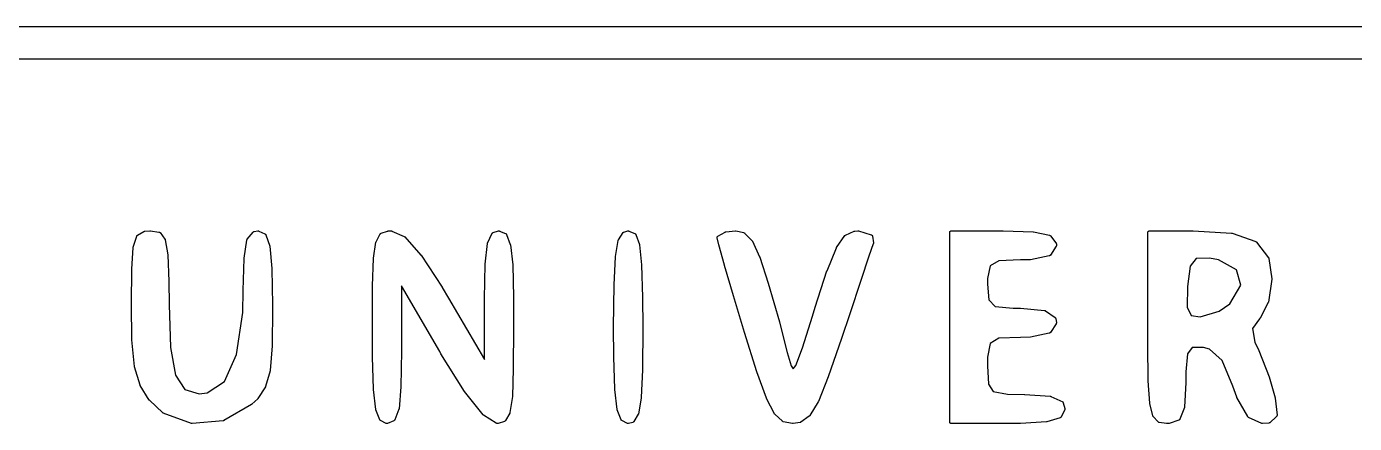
# Model space of a CAD drawing. Extents: x 93.8 to 153.2, y -121.7 to -73.6.
# Drawn here: x 108.872 to 112.95, y -118.517 to -117.298 of the extents above; entities that cross this region are included whole.
import ezdxf

# ---------------------------------------------------------------- set-up
doc = ezdxf.new("R2010")
doc.units = 0
doc.header["$MEASUREMENT"] = 0
doc.layers.add('BLACK', color=7, linetype='CONTINUOUS')

msp = doc.modelspace()

# ---------------------------------------------------------------- linework, layer by layer
at = {"layer": 'Black'}
for p, q in [((102.92, -117.298), (130.125, -117.298)), ((130.175, -117.398), (102.87, -117.398)), ((109.213, -117.939), (109.232, -117.927)), ((109.232, -117.927), (109.233, -117.927)), ((109.233, -117.927), (109.234, -117.926)), ((109.233, -117.927), (109.233, -117.927)), ((109.233, -117.927), (109.233, -117.927)), ((109.234, -117.926), (109.234, -117.926)), ((109.234, -117.926), (109.235, -117.926)), ((109.235, -117.926), (109.251, -117.925)), ((109.251, -117.925), (109.252, -117.925)), ((109.252, -117.925), (109.253, -117.925)), ((109.253, -117.925), (109.278, -117.929)), ((109.278, -117.929), (109.279, -117.929)), ((109.279, -117.929), (109.279, -117.929)), ((109.279, -117.929), (109.279, -117.93)), ((109.55, -117.951), (109.568, -117.929)), ((109.568, -117.929), (109.569, -117.928)), ((109.568, -117.929), (109.568, -117.929)), ((109.568, -117.929), (109.568, -117.929)), ((109.569, -117.928), (109.57, -117.927)), ((109.569, -117.928), (109.569, -117.928)), ((109.569, -117.928), (109.569, -117.928)), ((109.569, -117.928), (109.569, -117.928)), ((109.57, -117.927), (109.571, -117.927)), ((109.571, -117.927), (109.582, -117.925)), ((109.571, -117.927), (109.571, -117.927)), ((109.571, -117.927), (109.571, -117.927)), ((109.582, -117.925), (109.582, -117.925)), ((109.582, -117.925), (109.583, -117.925)), ((109.583, -117.925), (109.583, -117.925)), ((109.583, -117.925), (109.583, -117.925)), ((109.583, -117.925), (109.584, -117.925)), ((109.584, -117.925), (109.585, -117.926)), ((109.585, -117.926), (109.604, -117.935)), ((109.961, -117.933), (109.981, -117.926)), ((109.981, -117.926), (109.982, -117.926)), ((109.982, -117.926), (109.983, -117.925)), ((109.983, -117.925), (109.992, -117.925)), ((109.992, -117.925), (109.992, -117.925)), ((109.992, -117.925), (109.992, -117.925)), ((109.992, -117.925), (109.993, -117.925)), ((109.993, -117.925), (109.993, -117.925)), ((109.993, -117.925), (109.994, -117.925)), ((109.994, -117.925), (109.994, -117.926)), ((109.994, -117.926), (110.032, -117.943)), ((110.305, -117.931), (110.322, -117.925)), ((110.322, -117.925), (110.322, -117.925)), ((110.322, -117.925), (110.322, -117.925)), ((110.322, -117.925), (110.323, -117.925)), ((110.323, -117.925), (110.323, -117.925)), ((110.323, -117.925), (110.324, -117.925)), ((110.324, -117.925), (110.324, -117.925)), ((110.324, -117.925), (110.324, -117.925)), ((110.324, -117.925), (110.325, -117.925)), ((110.325, -117.925), (110.325, -117.926)), ((110.325, -117.926), (110.325, -117.926)), ((110.325, -117.926), (110.343, -117.934)), ((110.705, -117.93), (110.705, -117.929)), ((110.705, -117.929), (110.705, -117.929)), ((110.705, -117.929), (110.706, -117.929)), ((110.706, -117.929), (110.719, -117.925)), ((110.706, -117.929), (110.706, -117.929)), ((110.706, -117.929), (110.706, -117.929)), ((110.706, -117.929), (110.706, -117.929)), ((110.719, -117.925), (110.719, -117.925)), ((110.719, -117.925), (110.719, -117.925)), ((110.719, -117.925), (110.72, -117.925)), ((110.72, -117.925), (110.721, -117.925)), ((110.721, -117.925), (110.721, -117.925)), ((110.721, -117.925), (110.722, -117.925)), ((110.721, -117.925), (110.721, -117.925)), ((110.722, -117.925), (110.722, -117.926)), ((110.722, -117.926), (110.722, -117.926)), ((110.722, -117.926), (110.722, -117.926)), ((110.722, -117.926), (110.74, -117.934)), ((110.995, -117.942), (111.018, -117.929)), ((111.018, -117.929), (111.018, -117.928)), ((111.018, -117.928), (111.018, -117.928)), ((111.018, -117.928), (111.019, -117.928)), ((111.019, -117.928), (111.019, -117.928)), ((111.019, -117.928), (111.019, -117.928)), ((111.019, -117.928), (111.02, -117.928)), ((111.02, -117.928), (111.049, -117.925)), ((111.049, -117.925), (111.049, -117.925)), ((111.049, -117.925), (111.05, -117.925)), ((111.05, -117.925), (111.075, -117.931)), ((111.387, -117.939), (111.414, -117.926)), ((111.414, -117.926), (111.415, -117.926)), ((111.415, -117.926), (111.415, -117.926)), ((111.415, -117.926), (111.415, -117.926)), ((111.415, -117.926), (111.416, -117.926)), ((111.416, -117.926), (111.425, -117.925)), ((111.416, -117.926), (111.416, -117.926)), ((111.416, -117.926), (111.416, -117.926)), ((111.425, -117.925), (111.425, -117.925)), ((111.425, -117.925), (111.425, -117.925)), ((111.425, -117.925), (111.426, -117.925)), ((111.426, -117.925), (111.426, -117.925)), ((111.426, -117.925), (111.426, -117.925)), ((111.426, -117.925), (111.427, -117.925)), ((111.427, -117.925), (111.466, -117.938)), ((111.707, -117.93), (111.707, -117.929)), ((111.707, -117.929), (111.708, -117.929)), ((111.708, -117.928), (111.708, -117.927)), ((111.708, -117.927), (111.709, -117.927)), ((111.708, -117.929), (111.708, -117.928)), ((111.708, -117.928), (111.708, -117.928)), ((111.708, -117.928), (111.708, -117.928)), ((111.709, -117.927), (111.709, -117.926)), ((111.709, -117.926), (111.71, -117.926)), ((111.709, -117.927), (111.709, -117.927)), ((111.71, -117.926), (111.711, -117.925)), ((111.71, -117.926), (111.71, -117.926)), ((111.71, -117.926), (111.71, -117.926)), ((111.711, -117.925), (111.711, -117.925)), ((111.711, -117.925), (111.712, -117.925)), ((111.712, -117.925), (111.712, -117.925)), ((111.712, -117.925), (111.712, -117.925)), ((111.712, -117.925), (111.871, -117.925)), ((111.871, -117.925), (111.871, -117.925)), ((111.871, -117.925), (111.963, -117.928)), ((111.871, -117.925), (111.871, -117.925)), ((111.963, -117.928), (111.964, -117.928)), ((111.964, -117.928), (111.964, -117.928)), ((111.964, -117.928), (112.014, -117.939)), ((112.316, -117.929), (112.316, -117.928)), ((112.316, -117.928), (112.316, -117.928)), ((112.316, -117.928), (112.317, -117.928)), ((112.316, -117.93), (112.316, -117.929)), ((112.316, -117.929), (112.316, -117.929)), ((112.317, -117.927), (112.318, -117.926)), ((112.317, -117.928), (112.317, -117.927)), ((112.317, -117.927), (112.317, -117.927)), ((112.317, -117.927), (112.317, -117.927)), ((112.318, -117.926), (112.318, -117.926)), ((112.318, -117.926), (112.318, -117.926)), ((112.318, -117.926), (112.319, -117.926)), ((112.319, -117.926), (112.319, -117.925)), ((112.319, -117.925), (112.32, -117.925)), ((112.32, -117.925), (112.32, -117.925)), ((112.32, -117.925), (112.32, -117.925)), ((112.32, -117.925), (112.321, -117.925)), ((112.321, -117.925), (112.455, -117.925)), ((112.455, -117.925), (112.455, -117.925)), ((112.455, -117.925), (112.572, -117.933)), ((112.455, -117.925), (112.455, -117.925)), ((109.2, -117.976), (109.211, -117.942)), ((109.211, -117.941), (109.211, -117.94)), ((109.211, -117.94), (109.212, -117.94)), ((109.211, -117.942), (109.211, -117.941)), ((109.211, -117.942), (109.211, -117.942)), ((109.211, -117.942), (109.211, -117.942)), ((109.212, -117.94), (109.213, -117.939)), ((109.212, -117.94), (109.212, -117.94)), ((109.212, -117.94), (109.212, -117.94)), ((109.213, -117.939), (109.213, -117.939)), ((109.213, -117.939), (109.213, -117.939)), ((109.279, -117.93), (109.28, -117.93)), ((109.28, -117.93), (109.28, -117.93)), ((109.28, -117.93), (109.28, -117.93)), ((109.28, -117.93), (109.281, -117.931)), ((109.281, -117.931), (109.281, -117.931)), ((109.281, -117.931), (109.281, -117.931)), ((109.281, -117.931), (109.282, -117.931)), ((109.282, -117.931), (109.297, -117.951)), ((109.297, -117.951), (109.297, -117.951)), ((109.297, -117.951), (109.298, -117.951)), ((109.298, -117.951), (109.298, -117.952)), ((109.298, -117.952), (109.298, -117.952)), ((109.298, -117.952), (109.298, -117.953)), ((109.298, -117.953), (109.298, -117.953)), ((109.298, -117.953), (109.306, -117.999)), ((109.54, -118.009), (109.549, -117.954)), ((109.549, -117.953), (109.55, -117.952)), ((109.549, -117.954), (109.549, -117.953)), ((109.549, -117.953), (109.549, -117.953)), ((109.55, -117.952), (109.55, -117.951)), ((109.55, -117.952), (109.55, -117.952)), ((109.55, -117.952), (109.55, -117.952)), ((109.604, -117.935), (109.604, -117.935)), ((109.604, -117.935), (109.605, -117.935)), ((109.605, -117.935), (109.605, -117.936)), ((109.605, -117.936), (109.606, -117.936)), ((109.606, -117.936), (109.606, -117.936)), ((109.606, -117.936), (109.606, -117.936)), ((109.606, -117.936), (109.606, -117.937)), ((109.606, -117.937), (109.607, -117.937)), ((109.607, -117.937), (109.607, -117.938)), ((109.607, -117.938), (109.607, -117.938)), ((109.607, -117.938), (109.619, -117.972)), ((109.938, -118.009), (109.945, -117.96)), ((109.945, -117.96), (109.946, -117.959)), ((109.945, -117.96), (109.945, -117.96)), ((109.945, -117.96), (109.945, -117.96)), ((109.946, -117.959), (109.958, -117.935)), ((109.946, -117.959), (109.946, -117.959)), ((109.946, -117.959), (109.946, -117.959)), ((109.946, -117.959), (109.946, -117.959)), ((109.958, -117.935), (109.958, -117.935)), ((109.958, -117.935), (109.959, -117.935)), ((109.959, -117.935), (109.959, -117.934)), ((109.959, -117.934), (109.959, -117.934)), ((109.959, -117.934), (109.96, -117.934)), ((109.96, -117.934), (109.96, -117.933)), ((109.96, -117.933), (109.961, -117.933)), ((109.96, -117.934), (109.96, -117.934)), ((109.961, -117.933), (109.961, -117.933)), ((109.961, -117.933), (109.961, -117.933)), ((110.032, -117.943), (110.033, -117.943)), ((110.033, -117.943), (110.033, -117.943)), ((110.033, -117.943), (110.033, -117.944)), ((110.033, -117.944), (110.034, -117.944)), ((110.034, -117.944), (110.034, -117.944)), ((110.034, -117.944), (110.034, -117.944)), ((110.034, -117.944), (110.083, -118)), ((110.281, -118.028), (110.288, -117.964)), ((110.288, -117.963), (110.302, -117.933)), ((110.288, -117.964), (110.288, -117.963)), ((110.288, -117.964), (110.288, -117.964)), ((110.302, -117.933), (110.303, -117.933)), ((110.303, -117.933), (110.303, -117.932)), ((110.303, -117.932), (110.304, -117.932)), ((110.303, -117.933), (110.303, -117.933)), ((110.303, -117.933), (110.303, -117.933)), ((110.304, -117.932), (110.304, -117.931)), ((110.304, -117.931), (110.305, -117.931)), ((110.304, -117.932), (110.304, -117.932)), ((110.305, -117.931), (110.305, -117.931)), ((110.305, -117.931), (110.305, -117.931)), ((110.343, -117.934), (110.343, -117.934)), ((110.343, -117.934), (110.344, -117.934)), ((110.344, -117.934), (110.344, -117.934)), ((110.344, -117.934), (110.345, -117.935)), ((110.345, -117.935), (110.345, -117.935)), ((110.345, -117.935), (110.345, -117.935)), ((110.345, -117.935), (110.345, -117.936)), ((110.345, -117.936), (110.346, -117.936)), ((110.346, -117.936), (110.346, -117.936)), ((110.346, -117.936), (110.346, -117.937)), ((110.346, -117.937), (110.357, -117.967)), ((110.357, -117.967), (110.358, -117.968)), ((110.358, -117.968), (110.358, -117.968)), ((110.358, -117.968), (110.365, -118.03)), ((110.681, -118.004), (110.689, -117.955)), ((110.689, -117.955), (110.689, -117.954)), ((110.689, -117.954), (110.689, -117.954)), ((110.689, -117.954), (110.69, -117.954)), ((110.69, -117.953), (110.704, -117.931)), ((110.69, -117.954), (110.69, -117.953)), ((110.69, -117.953), (110.69, -117.953)), ((110.69, -117.953), (110.69, -117.953)), ((110.704, -117.931), (110.704, -117.93)), ((110.704, -117.93), (110.705, -117.93)), ((110.704, -117.931), (110.704, -117.931)), ((110.704, -117.931), (110.704, -117.931)), ((110.74, -117.934), (110.74, -117.934)), ((110.74, -117.934), (110.74, -117.934)), ((110.74, -117.934), (110.741, -117.934)), ((110.741, -117.934), (110.741, -117.935)), ((110.741, -117.935), (110.742, -117.935)), ((110.742, -117.935), (110.742, -117.935)), ((110.742, -117.935), (110.742, -117.936)), ((110.742, -117.936), (110.742, -117.936)), ((110.742, -117.936), (110.743, -117.936)), ((110.743, -117.936), (110.743, -117.937)), ((110.743, -117.937), (110.754, -117.967)), ((110.754, -117.967), (110.754, -117.968)), ((110.754, -117.968), (110.755, -117.968)), ((110.755, -117.968), (110.761, -118.03)), ((110.993, -117.945), (110.993, -117.944)), ((110.993, -117.944), (110.993, -117.944)), ((110.993, -117.944), (110.994, -117.944)), ((110.993, -117.946), (110.993, -117.945)), ((110.993, -117.945), (110.993, -117.945)), ((110.993, -117.947), (110.993, -117.946)), ((110.993, -117.946), (110.993, -117.946)), ((110.993, -117.946), (110.993, -117.946)), ((110.998, -117.968), (110.993, -117.947)), ((110.994, -117.943), (110.995, -117.942)), ((110.994, -117.944), (110.994, -117.943)), ((110.994, -117.943), (110.994, -117.943)), ((110.994, -117.943), (110.994, -117.943)), ((110.995, -117.942), (110.995, -117.942)), ((110.995, -117.942), (110.995, -117.942)), ((111.016, -118.031), (110.998, -117.968)), ((110.998, -117.968), (110.998, -117.968)), ((110.998, -117.968), (110.998, -117.968)), ((111.075, -117.931), (111.075, -117.932)), ((111.075, -117.932), (111.076, -117.932)), ((111.076, -117.932), (111.076, -117.932)), ((111.076, -117.932), (111.077, -117.932)), ((111.077, -117.932), (111.077, -117.932)), ((111.077, -117.932), (111.077, -117.933)), ((111.077, -117.933), (111.1, -117.956)), ((111.1, -117.956), (111.1, -117.957)), ((111.1, -117.957), (111.101, -117.957)), ((111.101, -117.957), (111.123, -118.005)), ((111.359, -117.977), (111.385, -117.94)), ((111.385, -117.94), (111.385, -117.94)), ((111.385, -117.94), (111.386, -117.94)), ((111.386, -117.94), (111.386, -117.939)), ((111.386, -117.939), (111.386, -117.939)), ((111.386, -117.939), (111.387, -117.939)), ((111.387, -117.939), (111.387, -117.939)), ((111.472, -117.965), (111.459, -118.003)), ((111.466, -117.938), (111.467, -117.938)), ((111.467, -117.938), (111.467, -117.938)), ((111.467, -117.938), (111.467, -117.938)), ((111.467, -117.938), (111.468, -117.939)), ((111.468, -117.939), (111.468, -117.939)), ((111.468, -117.939), (111.468, -117.939)), ((111.468, -117.939), (111.469, -117.939)), ((111.469, -117.939), (111.469, -117.94)), ((111.469, -117.94), (111.469, -117.94)), ((111.469, -117.94), (111.469, -117.94)), ((111.469, -117.94), (111.47, -117.941)), ((111.47, -117.941), (111.47, -117.942)), ((111.47, -117.942), (111.47, -117.942)), ((111.47, -117.942), (111.47, -117.942)), ((111.47, -117.942), (111.473, -117.962)), ((111.473, -117.964), (111.472, -117.965)), ((111.473, -117.962), (111.473, -117.963)), ((111.473, -117.963), (111.473, -117.963)), ((111.473, -117.963), (111.473, -117.964)), ((111.473, -117.964), (111.473, -117.964)), ((111.473, -117.964), (111.473, -117.964)), ((111.707, -118.512), (111.707, -117.93)), ((111.707, -117.93), (111.707, -117.93)), ((112.014, -117.939), (112.015, -117.939)), ((112.015, -117.939), (112.015, -117.94)), ((112.015, -117.94), (112.015, -117.94)), ((112.015, -117.94), (112.015, -117.94)), ((112.015, -117.94), (112.016, -117.94)), ((112.016, -117.94), (112.017, -117.941)), ((112.017, -117.941), (112.033, -117.962)), ((112.033, -117.962), (112.034, -117.962)), ((112.034, -117.962), (112.034, -117.963)), ((112.034, -117.963), (112.034, -117.963)), ((112.034, -117.963), (112.034, -117.963)), ((112.034, -117.963), (112.034, -117.964)), ((112.034, -117.964), (112.035, -117.965)), ((112.035, -117.965), (112.035, -117.969)), ((112.035, -117.969), (112.035, -117.97)), ((112.035, -117.97), (112.035, -117.971)), ((112.316, -118.161), (112.316, -117.93)), ((112.316, -117.93), (112.316, -117.93)), ((112.572, -117.933), (112.573, -117.933)), ((112.573, -117.933), (112.574, -117.933)), ((112.574, -117.933), (112.647, -117.958)), ((112.647, -117.958), (112.647, -117.959)), ((112.647, -117.959), (112.648, -117.959)), ((112.648, -117.959), (112.648, -117.959)), ((112.648, -117.959), (112.648, -117.959)), ((112.648, -117.959), (112.649, -117.96)), ((112.649, -117.96), (112.649, -117.96)), ((112.649, -117.96), (112.686, -118.008)), ((109.195, -118.043), (109.2, -117.977)), ((109.2, -117.977), (109.2, -117.976)), ((109.2, -117.976), (109.2, -117.976)), ((109.306, -117.999), (109.306, -117.999)), ((109.306, -117.999), (109.306, -117.999)), ((109.306, -117.999), (109.309, -118.081)), ((109.537, -118.109), (109.54, -118.01)), ((109.54, -118.01), (109.54, -118.009)), ((109.54, -118.01), (109.54, -118.01)), ((109.619, -117.972), (109.619, -117.973)), ((109.619, -117.973), (109.619, -117.973)), ((109.619, -117.973), (109.625, -118.041)), ((109.935, -118.094), (109.938, -118.01)), ((109.938, -118.01), (109.938, -118.009)), ((109.938, -118.01), (109.938, -118.01)), ((110.083, -118), (110.084, -118)), ((110.084, -118), (110.084, -118)), ((110.084, -118), (110.148, -118.098)), ((110.677, -118.091), (110.681, -118.005)), ((110.681, -118.005), (110.681, -118.004)), ((110.681, -118.005), (110.681, -118.005)), ((111.123, -118.005), (111.124, -118.005)), ((111.124, -118.005), (111.124, -118.006)), ((111.124, -118.006), (111.15, -118.086)), ((111.331, -118.048), (111.359, -117.978)), ((111.359, -117.978), (111.359, -117.977)), ((111.359, -117.978), (111.359, -117.978)), ((111.459, -118.003), (111.434, -118.078)), ((112.013, -118.002), (111.955, -118.014)), ((112.014, -118.002), (112.013, -118.002)), ((112.015, -118.002), (112.014, -118.002)), ((112.014, -118.002), (112.014, -118.002)), ((112.014, -118.002), (112.014, -118.002)), ((112.016, -118.001), (112.015, -118.001)), ((112.015, -118.001), (112.015, -118.001)), ((112.015, -118.001), (112.015, -118.002)), ((112.017, -118), (112.016, -118)), ((112.016, -118), (112.016, -118.001)), ((112.016, -118.001), (112.016, -118.001)), ((112.034, -117.972), (112.017, -118)), ((112.035, -117.971), (112.034, -117.972)), ((112.034, -117.972), (112.034, -117.972)), ((112.035, -117.971), (112.035, -117.971)), ((112.035, -117.971), (112.035, -117.971)), ((112.464, -118.01), (112.446, -118.034)), ((112.505, -118.009), (112.464, -118.01)), ((112.533, -118.014), (112.505, -118.009)), ((112.686, -118.008), (112.687, -118.008)), ((112.687, -118.008), (112.687, -118.009)), ((112.687, -118.009), (112.687, -118.009)), ((112.687, -118.009), (112.687, -118.009)), ((112.687, -118.009), (112.687, -118.01)), ((112.687, -118.01), (112.687, -118.01)), ((112.687, -118.01), (112.696, -118.073)), ((109.194, -118.151), (109.195, -118.043)), ((109.195, -118.043), (109.195, -118.043)), ((109.195, -118.043), (109.195, -118.043)), ((109.625, -118.041), (109.625, -118.042)), ((109.625, -118.042), (109.625, -118.042)), ((109.625, -118.042), (109.627, -118.153)), ((110.279, -118.134), (110.281, -118.028)), ((110.281, -118.028), (110.281, -118.028)), ((110.281, -118.028), (110.281, -118.028)), ((110.365, -118.03), (110.365, -118.03)), ((110.365, -118.03), (110.365, -118.03)), ((110.365, -118.03), (110.368, -118.13)), ((110.761, -118.03), (110.761, -118.03)), ((110.761, -118.03), (110.761, -118.03)), ((110.761, -118.03), (110.764, -118.13)), ((111.016, -118.032), (111.016, -118.031)), ((111.016, -118.031), (111.016, -118.031)), ((111.043, -118.125), (111.016, -118.032)), ((111.294, -118.16), (111.33, -118.048)), ((111.33, -118.048), (111.33, -118.048)), ((111.33, -118.048), (111.331, -118.048)), ((111.831, -118.033), (111.823, -118.072)), ((111.858, -118.018), (111.831, -118.033)), ((111.924, -118.014), (111.858, -118.018)), ((111.955, -118.014), (111.924, -118.014)), ((111.955, -118.014), (111.955, -118.014)), ((111.955, -118.014), (111.955, -118.014)), ((112.446, -118.034), (112.437, -118.096)), ((112.588, -118.045), (112.533, -118.014)), ((112.601, -118.092), (112.588, -118.045)), ((109.309, -118.081), (109.309, -118.081)), ((109.309, -118.081), (109.309, -118.081)), ((109.309, -118.081), (109.31, -118.152)), ((110.675, -118.221), (110.677, -118.091)), ((110.677, -118.091), (110.677, -118.091)), ((110.677, -118.091), (110.677, -118.091)), ((111.15, -118.086), (111.15, -118.086)), ((111.15, -118.086), (111.15, -118.086)), ((111.15, -118.086), (111.184, -118.205)), ((111.434, -118.078), (111.4, -118.18)), ((111.823, -118.072), (111.823, -118.089)), ((111.823, -118.089), (111.827, -118.137)), ((112.567, -118.15), (112.601, -118.092)), ((112.696, -118.074), (112.686, -118.144)), ((112.696, -118.073), (112.696, -118.073)), ((112.696, -118.073), (112.696, -118.074)), ((109.536, -118.176), (109.537, -118.109)), ((109.537, -118.109), (109.537, -118.109)), ((109.935, -118.221), (109.935, -118.094)), ((109.935, -118.094), (109.935, -118.094)), ((109.935, -118.094), (109.935, -118.094)), ((110.141, -118.296), (110.024, -118.094)), ((110.024, -118.094), (110.024, -118.294)), ((110.148, -118.098), (110.148, -118.099)), ((110.148, -118.099), (110.148, -118.099)), ((110.148, -118.099), (110.168, -118.132)), ((110.168, -118.132), (110.168, -118.132)), ((110.168, -118.132), (110.168, -118.132)), ((110.168, -118.132), (110.279, -118.321)), ((110.368, -118.13), (110.368, -118.13)), ((110.368, -118.13), (110.368, -118.13)), ((110.368, -118.13), (110.368, -118.221)), ((110.764, -118.13), (110.764, -118.13)), ((110.764, -118.13), (110.764, -118.13)), ((110.764, -118.13), (110.765, -118.221)), ((111.077, -118.238), (111.043, -118.125)), ((111.043, -118.125), (111.043, -118.125)), ((111.043, -118.125), (111.043, -118.125)), ((112.437, -118.096), (112.436, -118.16)), ((109.196, -118.26), (109.194, -118.151)), ((109.194, -118.151), (109.194, -118.151)), ((109.194, -118.151), (109.194, -118.151)), ((109.31, -118.152), (109.314, -118.284)), ((109.627, -118.164), (109.626, -118.279)), ((109.627, -118.153), (109.627, -118.153)), ((109.627, -118.153), (109.627, -118.153)), ((109.627, -118.153), (109.627, -118.164)), ((109.627, -118.164), (109.627, -118.164)), ((109.627, -118.164), (109.627, -118.164)), ((110.279, -118.135), (110.279, -118.134)), ((110.279, -118.321), (110.279, -118.135)), ((110.279, -118.135), (110.279, -118.135)), ((111.286, -118.187), (111.294, -118.16)), ((111.294, -118.16), (111.294, -118.16)), ((111.294, -118.16), (111.294, -118.16)), ((111.827, -118.137), (111.847, -118.158)), ((111.847, -118.158), (111.902, -118.163)), ((111.902, -118.163), (111.924, -118.163)), ((111.924, -118.163), (111.924, -118.163)), ((111.924, -118.163), (111.924, -118.163)), ((111.924, -118.163), (111.998, -118.17)), ((111.998, -118.17), (111.999, -118.17)), ((111.999, -118.17), (111.999, -118.17)), ((111.999, -118.17), (111.999, -118.17)), ((111.999, -118.17), (112, -118.17)), ((112, -118.17), (112, -118.17)), ((112, -118.17), (112.001, -118.171)), ((112.001, -118.171), (112.031, -118.192)), ((112.316, -118.221), (112.316, -118.161)), ((112.316, -118.161), (112.316, -118.161)), ((112.436, -118.16), (112.449, -118.185)), ((112.476, -118.19), (112.535, -118.172)), ((112.535, -118.172), (112.567, -118.15)), ((112.685, -118.146), (112.66, -118.194)), ((112.686, -118.145), (112.685, -118.146)), ((112.686, -118.144), (112.686, -118.145)), ((109.517, -118.305), (109.536, -118.176)), ((111.184, -118.205), (111.184, -118.206)), ((111.184, -118.206), (111.184, -118.206)), ((111.184, -118.206), (111.208, -118.299)), ((111.255, -118.285), (111.286, -118.187)), ((111.286, -118.187), (111.286, -118.187)), ((111.4, -118.18), (111.375, -118.256)), ((111.4, -118.18), (111.4, -118.18)), ((112.034, -118.211), (112.017, -118.238)), ((112.031, -118.192), (112.031, -118.193)), ((112.031, -118.193), (112.031, -118.193)), ((112.031, -118.193), (112.032, -118.193)), ((112.032, -118.193), (112.032, -118.194)), ((112.032, -118.194), (112.032, -118.194)), ((112.032, -118.194), (112.032, -118.194)), ((112.032, -118.194), (112.033, -118.195)), ((112.033, -118.195), (112.033, -118.195)), ((112.033, -118.195), (112.033, -118.195)), ((112.033, -118.195), (112.033, -118.196)), ((112.033, -118.196), (112.035, -118.207)), ((112.035, -118.209), (112.034, -118.21)), ((112.034, -118.21), (112.034, -118.21)), ((112.034, -118.21), (112.034, -118.21)), ((112.034, -118.21), (112.034, -118.211)), ((112.035, -118.207), (112.035, -118.207)), ((112.035, -118.207), (112.035, -118.207)), ((112.035, -118.207), (112.035, -118.208)), ((112.035, -118.208), (112.035, -118.209)), ((112.035, -118.209), (112.035, -118.209)), ((112.035, -118.209), (112.035, -118.209)), ((112.449, -118.185), (112.476, -118.19)), ((112.658, -118.196), (112.637, -118.225)), ((112.659, -118.195), (112.658, -118.196)), ((112.66, -118.194), (112.659, -118.194)), ((112.659, -118.194), (112.659, -118.195)), ((112.659, -118.195), (112.659, -118.195)), ((112.659, -118.195), (112.659, -118.195)), ((112.66, -118.194), (112.66, -118.194)), ((112.66, -118.194), (112.66, -118.194)), ((109.935, -118.312), (109.935, -118.221)), ((109.935, -118.221), (109.935, -118.221)), ((109.935, -118.221), (109.935, -118.221)), ((110.368, -118.221), (110.367, -118.349)), ((110.368, -118.221), (110.368, -118.221)), ((110.368, -118.221), (110.368, -118.221)), ((110.676, -118.312), (110.675, -118.221)), ((110.675, -118.221), (110.676, -118.221)), ((110.676, -118.221), (110.675, -118.221)), ((110.765, -118.221), (110.764, -118.351)), ((110.765, -118.221), (110.765, -118.221)), ((110.765, -118.221), (110.765, -118.221)), ((111.115, -118.358), (111.077, -118.238)), ((111.077, -118.238), (111.077, -118.238)), ((111.077, -118.238), (111.077, -118.238)), ((111.858, -118.255), (111.831, -118.271)), ((111.924, -118.253), (111.858, -118.255)), ((111.955, -118.252), (111.924, -118.253)), ((112.013, -118.24), (111.955, -118.252)), ((111.955, -118.252), (111.955, -118.252)), ((111.955, -118.252), (111.955, -118.252)), ((112.014, -118.24), (112.013, -118.24)), ((112.015, -118.24), (112.014, -118.24)), ((112.014, -118.24), (112.014, -118.24)), ((112.014, -118.24), (112.014, -118.24)), ((112.016, -118.239), (112.015, -118.239)), ((112.015, -118.239), (112.015, -118.24)), ((112.015, -118.24), (112.015, -118.24)), ((112.017, -118.238), (112.016, -118.238)), ((112.016, -118.238), (112.016, -118.239)), ((112.016, -118.239), (112.016, -118.239)), ((112.316, -118.276), (112.316, -118.221)), ((112.316, -118.221), (112.316, -118.221)), ((112.316, -118.221), (112.316, -118.221)), ((112.637, -118.225), (112.644, -118.267)), ((109.204, -118.342), (109.196, -118.26)), ((109.196, -118.26), (109.196, -118.26)), ((109.196, -118.26), (109.196, -118.26)), ((109.314, -118.284), (109.33, -118.369)), ((109.626, -118.279), (109.62, -118.354)), ((109.626, -118.279), (109.626, -118.279)), ((109.626, -118.279), (109.626, -118.279)), ((110.024, -118.294), (110.022, -118.405)), ((110.024, -118.294), (110.024, -118.294)), ((110.024, -118.294), (110.024, -118.294)), ((110.144, -118.303), (110.141, -118.296)), ((110.141, -118.296), (110.141, -118.296)), ((110.141, -118.296), (110.141, -118.296)), ((111.235, -118.339), (111.255, -118.285)), ((111.375, -118.256), (111.334, -118.374)), ((111.375, -118.256), (111.375, -118.256)), ((111.375, -118.256), (111.375, -118.256)), ((111.831, -118.271), (111.823, -118.313)), ((112.317, -118.385), (112.316, -118.276)), ((112.316, -118.276), (112.316, -118.276)), ((112.316, -118.276), (112.316, -118.276)), ((112.452, -118.284), (112.437, -118.303)), ((112.486, -118.284), (112.452, -118.284)), ((112.505, -118.289), (112.486, -118.284)), ((112.544, -118.324), (112.505, -118.289)), ((112.644, -118.267), (112.656, -118.293)), ((112.656, -118.293), (112.656, -118.293)), ((112.656, -118.293), (112.656, -118.293)), ((112.656, -118.293), (112.688, -118.374)), ((109.48, -118.388), (109.517, -118.305)), ((109.938, -118.412), (109.935, -118.312)), ((109.935, -118.312), (109.935, -118.312)), ((109.935, -118.312), (109.935, -118.312)), ((110.217, -118.419), (110.144, -118.303)), ((110.144, -118.303), (110.144, -118.303)), ((110.144, -118.303), (110.144, -118.303)), ((110.679, -118.412), (110.676, -118.312)), ((110.676, -118.312), (110.676, -118.312)), ((110.676, -118.312), (110.676, -118.312)), ((111.208, -118.299), (111.22, -118.34)), ((111.823, -118.313), (111.823, -118.34)), ((112.437, -118.303), (112.432, -118.358)), ((112.577, -118.402), (112.544, -118.324)), ((109.204, -118.343), (109.204, -118.342)), ((109.204, -118.342), (109.204, -118.342)), ((109.221, -118.399), (109.204, -118.343)), ((109.33, -118.369), (109.358, -118.413)), ((109.62, -118.355), (109.606, -118.404)), ((109.62, -118.354), (109.62, -118.355)), ((109.62, -118.355), (109.62, -118.355)), ((110.367, -118.349), (110.364, -118.434)), ((110.367, -118.349), (110.367, -118.349)), ((110.367, -118.349), (110.367, -118.349)), ((110.764, -118.352), (110.76, -118.437)), ((110.764, -118.351), (110.764, -118.352)), ((110.764, -118.352), (110.764, -118.352)), ((111.144, -118.439), (111.115, -118.358)), ((111.115, -118.358), (111.115, -118.358)), ((111.115, -118.358), (111.115, -118.358)), ((111.22, -118.34), (111.226, -118.349)), ((111.226, -118.349), (111.235, -118.339)), ((111.334, -118.374), (111.304, -118.45)), ((111.334, -118.374), (111.334, -118.374)), ((111.334, -118.374), (111.334, -118.374)), ((111.823, -118.34), (111.826, -118.396)), ((112.432, -118.358), (112.432, -118.391)), ((112.688, -118.374), (112.688, -118.374)), ((112.688, -118.374), (112.688, -118.374)), ((112.688, -118.374), (112.707, -118.438)), ((109.221, -118.4), (109.221, -118.399)), ((109.221, -118.399), (109.221, -118.399)), ((109.249, -118.445), (109.221, -118.4)), ((109.358, -118.413), (109.402, -118.426)), ((109.427, -118.423), (109.48, -118.388)), ((109.606, -118.405), (109.582, -118.44)), ((109.606, -118.404), (109.606, -118.404)), ((109.606, -118.404), (109.606, -118.405)), ((109.938, -118.413), (109.938, -118.412)), ((109.945, -118.474), (109.938, -118.413)), ((109.938, -118.413), (109.938, -118.413)), ((110.022, -118.405), (110.016, -118.472)), ((110.022, -118.405), (110.022, -118.405)), ((110.022, -118.405), (110.022, -118.405)), ((110.679, -118.413), (110.679, -118.412)), ((110.686, -118.474), (110.679, -118.413)), ((110.679, -118.413), (110.679, -118.413)), ((111.826, -118.396), (111.841, -118.419)), ((112.317, -118.386), (112.317, -118.385)), ((112.322, -118.455), (112.317, -118.386)), ((112.317, -118.386), (112.317, -118.386)), ((112.432, -118.391), (112.428, -118.467)), ((112.432, -118.391), (112.432, -118.391)), ((112.432, -118.391), (112.432, -118.391)), ((112.589, -118.436), (112.577, -118.402)), ((109.25, -118.446), (109.249, -118.445)), ((109.291, -118.484), (109.25, -118.446)), ((109.25, -118.446), (109.25, -118.446)), ((109.402, -118.426), (109.427, -118.423)), ((109.563, -118.459), (109.478, -118.508)), ((109.564, -118.459), (109.563, -118.459)), ((109.582, -118.441), (109.564, -118.458)), ((109.564, -118.458), (109.564, -118.459)), ((109.582, -118.44), (109.582, -118.44)), ((109.582, -118.44), (109.582, -118.441)), ((110.274, -118.491), (110.217, -118.419)), ((110.217, -118.419), (110.217, -118.419)), ((110.217, -118.419), (110.217, -118.419)), ((110.364, -118.434), (110.356, -118.483)), ((110.364, -118.434), (110.364, -118.434)), ((110.364, -118.434), (110.364, -118.434)), ((110.76, -118.438), (110.751, -118.488)), ((110.76, -118.437), (110.76, -118.438)), ((110.76, -118.438), (110.76, -118.438)), ((111.144, -118.44), (111.144, -118.439)), ((111.169, -118.487), (111.144, -118.44)), ((111.144, -118.44), (111.144, -118.44)), ((111.303, -118.451), (111.278, -118.493)), ((111.304, -118.45), (111.303, -118.451)), ((111.304, -118.45), (111.304, -118.45)), ((111.841, -118.419), (111.885, -118.427)), ((111.885, -118.427), (111.937, -118.428)), ((111.937, -118.428), (111.937, -118.428)), ((111.937, -118.428), (111.938, -118.428)), ((111.938, -118.428), (112.016, -118.433)), ((112.016, -118.433), (112.016, -118.433)), ((112.016, -118.433), (112.016, -118.433)), ((112.016, -118.433), (112.017, -118.433)), ((112.017, -118.433), (112.018, -118.433)), ((112.018, -118.433), (112.018, -118.433)), ((112.018, -118.433), (112.018, -118.434)), ((112.018, -118.434), (112.054, -118.451)), ((112.054, -118.451), (112.054, -118.451)), ((112.054, -118.451), (112.054, -118.451)), ((112.054, -118.451), (112.055, -118.452)), ((112.055, -118.452), (112.055, -118.452)), ((112.055, -118.452), (112.055, -118.452)), ((112.055, -118.452), (112.056, -118.453)), ((112.056, -118.453), (112.056, -118.453)), ((112.056, -118.453), (112.056, -118.454)), ((112.056, -118.454), (112.056, -118.454)), ((112.056, -118.454), (112.056, -118.454)), ((112.056, -118.454), (112.061, -118.471)), ((112.322, -118.456), (112.322, -118.455)), ((112.322, -118.455), (112.322, -118.455)), ((112.331, -118.494), (112.322, -118.456)), ((112.589, -118.437), (112.589, -118.436)), ((112.589, -118.436), (112.589, -118.436)), ((112.623, -118.496), (112.589, -118.437)), ((112.707, -118.438), (112.707, -118.438)), ((112.707, -118.438), (112.707, -118.439)), ((112.707, -118.439), (112.713, -118.492)), ((109.292, -118.484), (109.291, -118.484)), ((109.291, -118.484), (109.291, -118.484)), ((109.291, -118.484), (109.291, -118.484)), ((109.292, -118.485), (109.292, -118.484)), ((109.379, -118.517), (109.292, -118.485)), ((109.292, -118.485), (109.292, -118.485)), ((109.292, -118.485), (109.292, -118.485)), ((109.945, -118.475), (109.945, -118.474)), ((109.945, -118.474), (109.945, -118.474)), ((109.957, -118.506), (109.945, -118.475)), ((110.015, -118.473), (110.003, -118.506)), ((110.016, -118.473), (110.015, -118.473)), ((110.016, -118.472), (110.016, -118.473)), ((110.275, -118.492), (110.274, -118.491)), ((110.274, -118.491), (110.274, -118.491)), ((110.314, -118.516), (110.275, -118.492)), ((110.356, -118.485), (110.343, -118.508)), ((110.356, -118.483), (110.356, -118.483)), ((110.356, -118.483), (110.356, -118.483)), ((110.356, -118.483), (110.356, -118.484)), ((110.356, -118.484), (110.356, -118.485)), ((110.356, -118.485), (110.356, -118.485)), ((110.356, -118.485), (110.356, -118.485)), ((110.686, -118.475), (110.686, -118.474)), ((110.686, -118.474), (110.686, -118.474)), ((110.698, -118.506), (110.686, -118.475)), ((110.75, -118.489), (110.737, -118.511)), ((110.751, -118.489), (110.75, -118.489)), ((110.751, -118.488), (110.751, -118.488)), ((110.751, -118.488), (110.751, -118.488)), ((110.751, -118.488), (110.751, -118.489)), ((110.751, -118.489), (110.751, -118.489)), ((110.751, -118.489), (110.751, -118.489)), ((111.169, -118.488), (111.169, -118.487)), ((111.169, -118.487), (111.169, -118.487)), ((111.169, -118.487), (111.169, -118.487)), ((111.17, -118.489), (111.169, -118.488)), ((111.194, -118.51), (111.17, -118.489)), ((111.17, -118.489), (111.17, -118.489)), ((111.17, -118.489), (111.17, -118.489)), ((111.276, -118.495), (111.25, -118.513)), ((111.277, -118.495), (111.276, -118.495)), ((111.276, -118.495), (111.276, -118.495)), ((111.278, -118.494), (111.277, -118.494)), ((111.277, -118.494), (111.277, -118.495)), ((111.278, -118.493), (111.278, -118.493)), ((111.278, -118.493), (111.278, -118.494)), ((112.046, -118.5), (112.005, -118.512)), ((112.047, -118.499), (112.046, -118.5)), ((112.048, -118.499), (112.047, -118.499)), ((112.047, -118.499), (112.047, -118.499)), ((112.047, -118.499), (112.047, -118.499)), ((112.049, -118.498), (112.048, -118.498)), ((112.048, -118.498), (112.048, -118.499)), ((112.048, -118.499), (112.048, -118.499)), ((112.061, -118.475), (112.049, -118.497)), ((112.049, -118.497), (112.049, -118.497)), ((112.049, -118.497), (112.049, -118.497)), ((112.049, -118.497), (112.049, -118.498)), ((112.061, -118.471), (112.061, -118.471)), ((112.061, -118.471), (112.061, -118.471)), ((112.061, -118.471), (112.061, -118.472)), ((112.061, -118.472), (112.061, -118.473)), ((112.061, -118.473), (112.061, -118.473)), ((112.061, -118.473), (112.061, -118.473)), ((112.061, -118.473), (112.061, -118.474)), ((112.061, -118.474), (112.061, -118.475)), ((112.061, -118.475), (112.061, -118.475)), ((112.061, -118.475), (112.061, -118.475)), ((112.331, -118.495), (112.331, -118.494)), ((112.331, -118.494), (112.331, -118.494)), ((112.332, -118.496), (112.331, -118.495)), ((112.331, -118.495), (112.331, -118.495)), ((112.331, -118.495), (112.331, -118.495)), ((112.347, -118.512), (112.332, -118.496)), ((112.332, -118.496), (112.332, -118.496)), ((112.428, -118.468), (112.414, -118.504)), ((112.428, -118.467), (112.428, -118.467)), ((112.428, -118.467), (112.428, -118.468)), ((112.623, -118.497), (112.623, -118.496)), ((112.624, -118.498), (112.623, -118.497)), ((112.625, -118.499), (112.624, -118.498)), ((112.624, -118.498), (112.624, -118.498)), ((112.624, -118.498), (112.624, -118.498)), ((112.624, -118.498), (112.624, -118.498)), ((112.666, -118.517), (112.625, -118.499)), ((112.711, -118.496), (112.69, -118.515)), ((112.712, -118.495), (112.711, -118.496)), ((112.713, -118.493), (112.712, -118.494)), ((112.712, -118.494), (112.712, -118.495)), ((112.712, -118.495), (112.712, -118.495)), ((112.712, -118.495), (112.712, -118.495)), ((112.712, -118.495), (112.712, -118.495)), ((112.713, -118.492), (112.713, -118.492)), ((112.713, -118.492), (112.713, -118.493)), ((112.713, -118.493), (112.713, -118.493)), ((112.713, -118.493), (112.713, -118.493)), ((109.38, -118.517), (109.379, -118.517)), ((109.381, -118.517), (109.38, -118.517)), ((109.38, -118.517), (109.38, -118.517)), ((109.38, -118.517), (109.38, -118.517)), ((109.476, -118.509), (109.381, -118.517)), ((109.381, -118.517), (109.381, -118.517)), ((109.381, -118.517), (109.381, -118.517)), ((109.477, -118.509), (109.476, -118.509)), ((109.476, -118.509), (109.476, -118.509)), ((109.478, -118.509), (109.477, -118.509)), ((109.477, -118.509), (109.477, -118.509)), ((109.478, -118.508), (109.478, -118.508)), ((109.478, -118.508), (109.478, -118.509)), ((109.957, -118.507), (109.957, -118.506)), ((109.957, -118.506), (109.957, -118.506)), ((109.957, -118.506), (109.957, -118.506)), ((109.958, -118.507), (109.957, -118.507)), ((109.959, -118.508), (109.958, -118.507)), ((109.958, -118.507), (109.958, -118.507)), ((109.958, -118.507), (109.958, -118.507)), ((109.977, -118.517), (109.959, -118.508)), ((109.959, -118.508), (109.959, -118.508)), ((109.959, -118.508), (109.959, -118.508)), ((109.959, -118.508), (109.959, -118.508)), ((109.978, -118.517), (109.977, -118.517)), ((109.979, -118.517), (109.978, -118.517)), ((109.978, -118.517), (109.978, -118.517)), ((109.978, -118.517), (109.978, -118.517)), ((109.98, -118.517), (109.979, -118.517)), ((109.979, -118.517), (109.979, -118.517)), ((109.981, -118.517), (109.98, -118.517)), ((109.98, -118.517), (109.98, -118.517)), ((110, -118.509), (109.981, -118.517)), ((109.981, -118.517), (109.981, -118.517)), ((109.981, -118.517), (109.981, -118.517)), ((110.001, -118.508), (110, -118.509)), ((110, -118.509), (110, -118.509)), ((110, -118.509), (110, -118.509)), ((110.002, -118.508), (110.001, -118.508)), ((110.001, -118.508), (110.001, -118.508)), ((110.003, -118.506), (110.002, -118.506)), ((110.002, -118.506), (110.002, -118.506)), ((110.002, -118.506), (110.002, -118.507)), ((110.002, -118.507), (110.002, -118.508)), ((110.002, -118.508), (110.002, -118.508)), ((110.315, -118.516), (110.314, -118.516)), ((110.315, -118.517), (110.315, -118.516)), ((110.316, -118.517), (110.315, -118.517)), ((110.315, -118.517), (110.315, -118.517)), ((110.317, -118.517), (110.316, -118.517)), ((110.316, -118.517), (110.316, -118.517)), ((110.319, -118.517), (110.317, -118.517)), ((110.32, -118.517), (110.319, -118.517)), ((110.34, -118.511), (110.32, -118.517)), ((110.32, -118.517), (110.32, -118.517)), ((110.341, -118.51), (110.34, -118.511)), ((110.34, -118.511), (110.34, -118.511)), ((110.34, -118.511), (110.34, -118.511)), ((110.342, -118.51), (110.341, -118.51)), ((110.343, -118.509), (110.342, -118.509)), ((110.342, -118.509), (110.342, -118.51)), ((110.342, -118.51), (110.342, -118.51)), ((110.342, -118.51), (110.342, -118.51)), ((110.343, -118.508), (110.343, -118.508)), ((110.343, -118.508), (110.343, -118.509)), ((110.698, -118.507), (110.698, -118.506)), ((110.698, -118.506), (110.698, -118.506)), ((110.698, -118.506), (110.698, -118.506)), ((110.699, -118.507), (110.698, -118.507)), ((110.699, -118.508), (110.699, -118.507)), ((110.699, -118.507), (110.699, -118.507)), ((110.699, -118.507), (110.699, -118.507)), ((110.7, -118.508), (110.699, -118.508)), ((110.718, -118.517), (110.7, -118.508)), ((110.7, -118.508), (110.7, -118.508)), ((110.7, -118.508), (110.7, -118.508)), ((110.719, -118.517), (110.718, -118.517)), ((110.718, -118.517), (110.718, -118.517)), ((110.718, -118.517), (110.718, -118.517)), ((110.72, -118.517), (110.719, -118.517)), ((110.721, -118.517), (110.72, -118.517)), ((110.72, -118.517), (110.72, -118.517)), ((110.72, -118.517), (110.72, -118.517)), ((110.734, -118.514), (110.721, -118.517)), ((110.721, -118.517), (110.721, -118.517)), ((110.721, -118.517), (110.721, -118.517)), ((110.721, -118.517), (110.721, -118.517)), ((110.735, -118.513), (110.734, -118.514)), ((110.734, -118.514), (110.734, -118.514)), ((110.734, -118.514), (110.734, -118.514)), ((110.736, -118.513), (110.735, -118.513)), ((110.735, -118.513), (110.735, -118.513)), ((110.737, -118.512), (110.736, -118.512)), ((110.736, -118.512), (110.736, -118.513)), ((110.736, -118.513), (110.736, -118.513)), ((110.737, -118.511), (110.737, -118.512)), ((110.737, -118.512), (110.737, -118.512)), ((111.194, -118.511), (111.194, -118.51)), ((111.195, -118.511), (111.194, -118.511)), ((111.196, -118.512), (111.195, -118.511)), ((111.195, -118.511), (111.195, -118.511)), ((111.195, -118.511), (111.195, -118.511)), ((111.224, -118.517), (111.196, -118.512)), ((111.196, -118.512), (111.196, -118.512)), ((111.225, -118.517), (111.224, -118.517)), ((111.226, -118.517), (111.225, -118.517)), ((111.248, -118.514), (111.226, -118.517)), ((111.249, -118.514), (111.248, -118.514)), ((111.25, -118.513), (111.249, -118.514)), ((111.249, -118.514), (111.249, -118.514)), ((111.249, -118.514), (111.249, -118.514)), ((111.25, -118.513), (111.25, -118.513)), ((111.25, -118.513), (111.25, -118.513)), ((111.707, -118.513), (111.707, -118.512)), ((111.708, -118.513), (111.707, -118.513)), ((111.707, -118.513), (111.707, -118.513)), ((111.708, -118.514), (111.708, -118.513)), ((111.708, -118.515), (111.708, -118.514)), ((111.708, -118.514), (111.708, -118.514)), ((111.709, -118.515), (111.708, -118.515)), ((111.708, -118.515), (111.708, -118.515)), ((111.709, -118.516), (111.709, -118.515)), ((111.71, -118.516), (111.709, -118.516)), ((111.709, -118.516), (111.709, -118.516)), ((111.71, -118.517), (111.71, -118.516)), ((111.71, -118.516), (111.71, -118.516)), ((111.711, -118.517), (111.71, -118.517)), ((111.712, -118.517), (111.711, -118.517)), ((111.711, -118.517), (111.711, -118.517)), ((111.884, -118.517), (111.712, -118.517)), ((111.712, -118.517), (111.712, -118.517)), ((111.712, -118.517), (111.712, -118.517)), ((111.923, -118.517), (111.884, -118.517)), ((111.884, -118.517), (111.884, -118.517)), ((111.884, -118.517), (111.884, -118.517)), ((111.924, -118.517), (111.923, -118.517)), ((112.004, -118.512), (111.924, -118.517)), ((111.924, -118.517), (111.924, -118.517)), ((112.005, -118.512), (112.004, -118.512)), ((112.005, -118.512), (112.005, -118.512)), ((112.348, -118.513), (112.347, -118.512)), ((112.349, -118.514), (112.348, -118.513)), ((112.348, -118.513), (112.348, -118.513)), ((112.348, -118.513), (112.348, -118.513)), ((112.348, -118.513), (112.348, -118.513)), ((112.35, -118.514), (112.349, -118.514)), ((112.373, -118.517), (112.35, -118.514)), ((112.374, -118.517), (112.373, -118.517)), ((112.379, -118.517), (112.374, -118.517)), ((112.374, -118.517), (112.374, -118.517)), ((112.38, -118.517), (112.379, -118.517)), ((112.381, -118.517), (112.38, -118.517)), ((112.411, -118.507), (112.381, -118.517)), ((112.412, -118.507), (112.411, -118.507)), ((112.411, -118.507), (112.411, -118.507)), ((112.413, -118.506), (112.412, -118.506)), ((112.412, -118.506), (112.412, -118.507)), ((112.414, -118.505), (112.413, -118.505)), ((112.413, -118.505), (112.413, -118.505)), ((112.413, -118.505), (112.413, -118.506)), ((112.413, -118.506), (112.413, -118.506)), ((112.414, -118.504), (112.414, -118.504)), ((112.414, -118.504), (112.414, -118.505)), ((112.667, -118.517), (112.666, -118.517)), ((112.666, -118.517), (112.666, -118.517)), ((112.668, -118.517), (112.667, -118.517)), ((112.667, -118.517), (112.667, -118.517)), ((112.687, -118.516), (112.668, -118.517)), ((112.668, -118.517), (112.668, -118.517)), ((112.668, -118.517), (112.668, -118.517)), ((112.688, -118.516), (112.687, -118.516)), ((112.687, -118.516), (112.687, -118.516)), ((112.689, -118.515), (112.688, -118.515)), ((112.688, -118.515), (112.688, -118.515)), ((112.688, -118.515), (112.688, -118.516)), ((112.69, -118.515), (112.689, -118.515))]:
    msp.add_line(p, q, dxfattribs=at)

doc.saveas('drawing.dxf')
